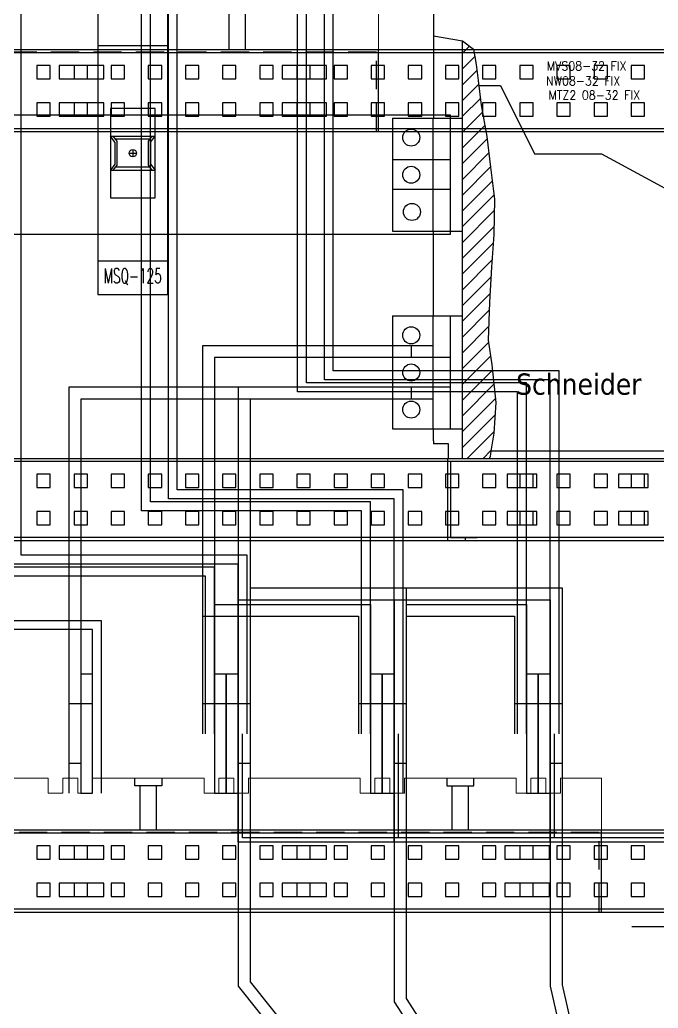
# Model space of a CAD drawing. Header units: millimetres. Extents: x 173893 to 258446, y -176540 to -123824.
# Drawn here: x 202440 to 202870, y -140221 to -139556 of the extents above; entities that cross this region are included whole.
import ezdxf
from ezdxf.enums import TextEntityAlignment as Align

# ---------------------------------------------------------------- set-up
doc = ezdxf.new("R2010")
doc.units = ezdxf.units.MM
doc.header["$LTSCALE"] = 3
doc.linetypes.add('HIDDEN', pattern=[9.525, 6.35, -3.175])
doc.layers.add('@.0.DM. NÉT CHÍNH', color=7, linetype='Continuous', lineweight=25)
for name, color, linetype in [('@.DM. NÉT CHÍNH', 7, 'Continuous'), ('@.VISIBLE', 7, 'Continuous'), ('EQUIPMENT', 4, 'Continuous'), ('Thiet bi', 7, 'Continuous')]:
    doc.layers.add(name, color=color, linetype=linetype)
doc.styles.add('Ann_w01', font='romans.shx', dxfattribs={"width": 0.6, "bigfont": 'chineset.shx'})
doc.styles.add('HW_Standard', font='complex.shx', dxfattribs={"width": 0.9})
doc.styles.get("Standard").update_dxf_attribs({"font": 'arial.ttf'})

# ---------------------------------------------------------------- blocks, each defined once
blk = doc.blocks.new('*U91')
at = {"color": 1, "lineweight": 5, "ltscale": 2}
for p, q in [((-200, 35), (-172.5, 35)), ((-200, 35), (-200, 0)), ((-162.5, 35), (-152.5, 35)), ((-142.5, 35), (-67.5, 35)), ((-57.5, 35), (-47.5, 35)), ((-37.5, 35), (37.5, 35)), ((57.5, 35), (47.5, 35)), ((67.5, 35), (142.5, 35)), ((152.5, 35), (162.5, 35)), ((172.5, 35), (200, 35)), ((200, 35), (200, 0)), ((200, 0), (-200, 0))]:
    blk.add_line(p, q, dxfattribs=at)
at = {"color": 252, "lineweight": 5, "ltscale": 2}
for p, q in [((-172.5, 35), (-172.5, 25)), ((-162.5, 35), (-162.5, 25)), ((-152.5, 35), (-152.5, 25)), ((-142.5, 35), (-142.5, 25)), ((-67.5, 35), (-67.5, 25)), ((-57.5, 35), (-57.5, 25)), ((-47.5, 35), (-47.5, 25)), ((-37.5, 35), (-37.5, 25)), ((37.5, 35), (37.5, 25)), ((47.5, 35), (57.5, 35)), ((47.5, 35), (47.5, 25)), ((57.5, 35), (57.5, 25)), ((67.5, 35), (67.5, 25)), ((142.5, 35), (142.5, 25)), ((152.5, 35), (162.5, 35)), ((152.5, 35), (152.5, 25)), ((162.5, 35), (162.5, 25)), ((172.5, 35), (172.5, 25)), ((-172.5, 25), (-162.5, 25)), ((-152.5, 25), (-142.5, 25)), ((-57.5, 25), (-67.5, 25)), ((-47.5, 25), (-37.5, 25)), ((47.5, 25), (37.5, 25)), ((57.5, 25), (67.5, 25)), ((152.5, 25), (142.5, 25)), ((162.5, 25), (172.5, 25)), ((-99.5, 0), (-110.5, 0)), ((99.5, 0), (110.5, 0))]:
    blk.add_line(p, q, dxfattribs=at)
at = {"color": 252}
for p, q in [((-114, 30), (-114, 35)), ((-96, 35), (-96, 30)), ((96, 35), (96, 30)), ((114, 30), (114, 35)), ((-96, 30), (-114, 30)), ((-110.5, 0), (-110.5, 30)), ((-99.5, 0), (-99.5, 30)), ((96, 30), (114, 30)), ((99.5, 0), (99.5, 30)), ((110.5, 0), (110.5, 30))]:
    blk.add_line(p, q, dxfattribs=at)
blk = doc.blocks.new('FGH6Y')
blk.add_lwpolyline([(202481.38, -140076.4), (202489.38, -140076.4), (202489.38, -139996.4), (202481.38, -139996.4)], close=True)
blk.add_lwpolyline([(202481.38, -140076.4), (202489.38, -140076.4), (202489.38, -139996.4), (202481.38, -139996.4)], close=True)
at = {"layer": '@.VISIBLE', "color": 4}
for points in [[(202571.38, -140076.4), (202579.38, -140076.4), (202579.38, -139996.4), (202571.38, -139996.4)], [(202571.38, -140076.4), (202579.38, -140076.4), (202579.38, -139996.4), (202571.38, -139996.4)], [(202579.38, -140076.4), (202587.38, -140076.4), (202587.38, -139996.4), (202579.38, -139996.4)], [(202579.38, -140076.4), (202587.38, -140076.4), (202587.38, -139996.4), (202579.38, -139996.4)]]:
    blk.add_lwpolyline(points, close=True, dxfattribs=at)
at = {"layer": '@.VISIBLE', "color": 2}
for points in [[(202676.38, -140076.4), (202684.38, -140076.4), (202684.38, -139996.4), (202676.38, -139996.4)], [(202676.38, -140076.4), (202684.38, -140076.4), (202684.38, -139996.4), (202676.38, -139996.4)], [(202684.38, -140076.4), (202692.38, -140076.4), (202692.38, -139996.4), (202684.38, -139996.4)], [(202684.38, -140076.4), (202692.38, -140076.4), (202692.38, -139996.4), (202684.38, -139996.4)]]:
    blk.add_lwpolyline(points, close=True, dxfattribs=at)
at = {"layer": '@.VISIBLE', "color": 1}
for points in [[(202781.38, -140076.4), (202789.38, -140076.4), (202789.38, -139996.4), (202781.38, -139996.4)], [(202781.38, -140076.4), (202789.38, -140076.4), (202789.38, -139996.4), (202781.38, -139996.4)], [(202789.38, -140076.4), (202797.38, -140076.4), (202797.38, -139996.4), (202789.38, -139996.4)], [(202789.38, -140076.4), (202797.38, -140076.4), (202797.38, -139996.4), (202789.38, -139996.4)]]:
    blk.add_lwpolyline(points, close=True, dxfattribs=at)

msp = doc.modelspace()

# ---------------------------------------------------------------- hatches: boundary and pattern name
at = {"layer": 'Thiet bi', "linetype": 'Continuous'}
h = msp.add_hatch(dxfattribs=at)
h.set_pattern_fill('_U', color=130, scale=7.5, angle=45, style=0, pattern_type=0)
h.set_pattern_definition([(45, (203600.47, -139851.4), (-5.3033, 5.3033), [])])
h.paths.add_polyline_path([(202738.33, -139570.4), (202745.84, -139576), (202747.47, -139586.29), (202748.88, -139597.04), (202750.98, -139613.63), (202754.72, -139634.67), (202757.3, -139655.24), (202759.87, -139676.74), (202759.6, -139690.4), (202738.33, -139690.4)])
h.paths.add_polyline_path([(202738.33, -139690.4), (202759.6, -139690.4), (202759.4, -139700.58), (202757.85, -139722.51), (202756.54, -139746.1), (202755.56, -139771.65), (202758.18, -139788.36), (202760.8, -139813.59), (202759.49, -139834.23), (202757.53, -139846.4), (202756.93, -139849.85), (202756.38, -139851.4), (202738.33, -139851.4)])

# ---------------------------------------------------------------- linework, layer by layer
for points in [[(202281.88, -139631.4), (202681.88, -139631.4), (202681.88, -139576.4), (202281.88, -139576.4)], [(202466.88, -139595.9), (202496.88, -139595.9), (202496.88, -139586.9), (202466.88, -139586.9)], [(202616.88, -139595.9), (202646.88, -139595.9), (202646.88, -139586.9), (202616.88, -139586.9)], [(202466.88, -139620.9), (202496.88, -139620.9), (202496.88, -139611.9), (202466.88, -139611.9)], [(202616.88, -139620.9), (202646.88, -139620.9), (202646.88, -139611.9), (202616.88, -139611.9)], [(202788.33, -139861.9), (202768.33, -139861.9), (202768.33, -139870.9), (202788.33, -139870.9)], [(202863.33, -139861.9), (202843.33, -139861.9), (202843.33, -139870.9), (202863.33, -139870.9)], [(202788.33, -139886.9), (202768.33, -139886.9), (202768.33, -139895.9), (202788.33, -139895.9)], [(202863.33, -139886.9), (202843.33, -139886.9), (202843.33, -139895.9), (202863.33, -139895.9)], [(202431.88, -140156.4), (202831.88, -140156.4), (202831.88, -140101.4), (202431.88, -140101.4)], [(202466.88, -140120.9), (202496.88, -140120.9), (202496.88, -140111.9), (202466.88, -140111.9)], [(202616.88, -140120.9), (202646.88, -140120.9), (202646.88, -140111.9), (202616.88, -140111.9)], [(202766.88, -140120.9), (202796.88, -140120.9), (202796.88, -140111.9), (202766.88, -140111.9)], [(202466.88, -140145.9), (202496.88, -140145.9), (202496.88, -140136.9), (202466.88, -140136.9)], [(202616.88, -140145.9), (202646.88, -140145.9), (202646.88, -140136.9), (202616.88, -140136.9)], [(202766.88, -140145.9), (202796.88, -140145.9), (202796.88, -140136.9), (202766.88, -140136.9)]]:
    msp.add_lwpolyline(points, close=True)
at = {"linetype": 'HIDDEN'}
for points in [[(202680.38, -139631.4), (202680.38, -139577.9), (202283.38, -139577.9), (202283.38, -139631.4)], [(202830.38, -140156.4), (202830.38, -140102.9), (202433.38, -140102.9), (202433.38, -140156.4)]]:
    msp.add_lwpolyline(points, dxfattribs=at)
at = {"layer": '@.0.DM. NÉT CHÍNH'}
msp.add_line((202740.33, -139906.4), (202740.33, -139904.4), dxfattribs=at)
msp.add_lwpolyline([(202968.33, -139851.4), (202728.33, -139851.4), (202728.33, -139906.4), (202968.33, -139906.4)], close=True, dxfattribs=at)
msp.add_lwpolyline([(202948.33, -139904.4), (202966.33, -139904.4), (202966.33, -139853.4), (202730.33, -139853.4), (202730.33, -139904.4), (202748.33, -139904.4)], dxfattribs=at)
at = {"layer": '@.DM. NÉT CHÍNH', "color": 1}
for p, q in [((203068.38, -139578.4), (202144.38, -139578.4)), ((203068.38, -139629.4), (202144.38, -139629.4)), ((203068.38, -139853.4), (202144.38, -139853.4)), ((203068.38, -139904.4), (202144.38, -139904.4)), ((203068.38, -140103.4), (202144.38, -140103.4)), ((203068.38, -140154.4), (202144.38, -140154.4))]:
    msp.add_line(p, q, dxfattribs=at)
at = {"layer": '@.DM. NÉT CHÍNH', "linetype": 'Continuous'}
for p, q in [((202703.83, -139775.4), (202703.83, -139783.4)), ((202703.83, -139775.4), (202703.83, -139783.4)), ((202703.83, -139803.4), (202703.83, -139811.4)), ((202703.83, -139803.4), (202703.83, -139811.4)), ((202481.38, -140016.4), (202473.38, -140016.4)), ((202481.38, -140016.4), (202473.38, -140016.4)), ((202489.38, -140016.4), (202481.38, -140016.4)), ((202571.38, -140016.4), (202563.38, -140016.4)), ((202579.38, -140016.4), (202571.38, -140016.4)), ((202587.38, -140016.4), (202579.38, -140016.4)), ((202595.38, -140016.4), (202587.38, -140016.4)), ((202676.38, -140016.4), (202668.38, -140016.4)), ((202676.38, -140016.4), (202668.38, -140016.4)), ((202684.38, -140016.4), (202676.38, -140016.4)), ((202692.38, -140016.4), (202684.38, -140016.4)), ((202700.38, -140016.4), (202692.38, -140016.4)), ((202781.38, -140016.4), (202773.38, -140016.4)), ((202789.38, -140016.4), (202781.38, -140016.4)), ((202797.38, -140016.4), (202789.38, -140016.4)), ((202805.38, -140016.4), (202797.38, -140016.4)), ((202481.38, -140056.4), (202473.38, -140056.4)), ((202595.38, -140056.4), (202587.38, -140056.4)), ((202595.38, -140056.4), (202587.38, -140056.4)), ((202700.38, -140056.4), (202692.38, -140056.4)), ((202805.38, -140056.4), (202797.38, -140056.4)), ((202882.38, -140166.4), (202852.38, -140166.4))]:
    msp.add_line(p, q, dxfattribs=at)
at = {"layer": '@.DM. NÉT CHÍNH', "color": 1, "linetype": 'Continuous'}
for p, q in [((202703.83, -139803.4), (202703.83, -139811.4)), ((202805.38, -140016.4), (202797.38, -140016.4))]:
    msp.add_line(p, q, dxfattribs=at)
at = {"layer": '@.DM. NÉT CHÍNH', "linetype": 'Continuous'}
for points in [[(202489.38, -140076.4), (202489.38, -139966.4), (202337.38, -139966.4), (202337.38, -139471.4)], [(202495.38, -140076.4), (202495.38, -139960.4), (202343.38, -139960.4), (202343.38, -139471.4)], [(202718.33, -139803.4), (202473.38, -139803.4), (202473.38, -140076.4)], [(202718.33, -139803.4), (202473.38, -139803.4), (202473.38, -140076.4)], [(202718.33, -139811.4), (202481.38, -139811.4), (202481.38, -140076.4)], [(202718.33, -139811.4), (202481.38, -139811.4), (202481.38, -140076.4)]]:
    msp.add_lwpolyline(points, dxfattribs=at)
at = {"layer": '@.DM. NÉT CHÍNH', "color": 1}
for points in [[(203068.38, -139576.4), (202144.38, -139576.4), (202144.38, -139631.4), (203068.38, -139631.4)], [(202460.88, -139586.9), (202451.88, -139586.9), (202451.88, -139595.9), (202460.88, -139595.9)], [(202485.88, -139586.9), (202476.88, -139586.9), (202476.88, -139595.9), (202485.88, -139595.9)], [(202510.88, -139586.9), (202501.88, -139586.9), (202501.88, -139595.9), (202510.88, -139595.9)], [(202535.88, -139586.9), (202526.88, -139586.9), (202526.88, -139595.9), (202535.88, -139595.9)], [(202560.88, -139586.9), (202551.88, -139586.9), (202551.88, -139595.9), (202560.88, -139595.9)], [(202585.88, -139586.9), (202576.88, -139586.9), (202576.88, -139595.9), (202585.88, -139595.9)], [(202610.88, -139586.9), (202601.88, -139586.9), (202601.88, -139595.9), (202610.88, -139595.9)], [(202635.88, -139586.9), (202626.88, -139586.9), (202626.88, -139595.9), (202635.88, -139595.9)], [(202660.88, -139586.9), (202651.88, -139586.9), (202651.88, -139595.9), (202660.88, -139595.9)], [(202685.88, -139586.9), (202676.88, -139586.9), (202676.88, -139595.9), (202685.88, -139595.9)], [(202710.88, -139586.9), (202701.88, -139586.9), (202701.88, -139595.9), (202710.88, -139595.9)], [(202735.88, -139586.9), (202726.88, -139586.9), (202726.88, -139595.9), (202735.88, -139595.9)], [(202760.88, -139586.9), (202751.88, -139586.9), (202751.88, -139595.9), (202760.88, -139595.9)], [(202785.88, -139586.9), (202776.88, -139586.9), (202776.88, -139595.9), (202785.88, -139595.9)], [(202810.88, -139586.9), (202801.88, -139586.9), (202801.88, -139595.9), (202810.88, -139595.9)], [(202835.88, -139586.9), (202826.88, -139586.9), (202826.88, -139595.9), (202835.88, -139595.9)], [(202860.88, -139586.9), (202851.88, -139586.9), (202851.88, -139595.9), (202860.88, -139595.9)], [(202460.88, -139611.9), (202451.88, -139611.9), (202451.88, -139620.9), (202460.88, -139620.9)], [(202485.88, -139611.9), (202476.88, -139611.9), (202476.88, -139620.9), (202485.88, -139620.9)], [(202510.88, -139611.9), (202501.88, -139611.9), (202501.88, -139620.9), (202510.88, -139620.9)], [(202535.88, -139611.9), (202526.88, -139611.9), (202526.88, -139620.9), (202535.88, -139620.9)], [(202560.88, -139611.9), (202551.88, -139611.9), (202551.88, -139620.9), (202560.88, -139620.9)], [(202585.88, -139611.9), (202576.88, -139611.9), (202576.88, -139620.9), (202585.88, -139620.9)], [(202610.88, -139611.9), (202601.88, -139611.9), (202601.88, -139620.9), (202610.88, -139620.9)], [(202635.88, -139611.9), (202626.88, -139611.9), (202626.88, -139620.9), (202635.88, -139620.9)], [(202660.88, -139611.9), (202651.88, -139611.9), (202651.88, -139620.9), (202660.88, -139620.9)], [(202685.88, -139611.9), (202676.88, -139611.9), (202676.88, -139620.9), (202685.88, -139620.9)], [(202710.88, -139611.9), (202701.88, -139611.9), (202701.88, -139620.9), (202710.88, -139620.9)], [(202735.88, -139611.9), (202726.88, -139611.9), (202726.88, -139620.9), (202735.88, -139620.9)], [(202760.88, -139611.9), (202751.88, -139611.9), (202751.88, -139620.9), (202760.88, -139620.9)], [(202785.88, -139611.9), (202776.88, -139611.9), (202776.88, -139620.9), (202785.88, -139620.9)], [(202810.88, -139611.9), (202801.88, -139611.9), (202801.88, -139620.9), (202810.88, -139620.9)], [(202835.88, -139611.9), (202826.88, -139611.9), (202826.88, -139620.9), (202835.88, -139620.9)], [(202860.88, -139611.9), (202851.88, -139611.9), (202851.88, -139620.9), (202860.88, -139620.9)], [(203068.38, -139851.4), (202144.38, -139851.4), (202144.38, -139906.4), (203068.38, -139906.4)], [(202460.88, -139861.9), (202451.88, -139861.9), (202451.88, -139870.9), (202460.88, -139870.9)], [(202485.88, -139861.9), (202476.88, -139861.9), (202476.88, -139870.9), (202485.88, -139870.9)], [(202510.88, -139861.9), (202501.88, -139861.9), (202501.88, -139870.9), (202510.88, -139870.9)], [(202535.88, -139861.9), (202526.88, -139861.9), (202526.88, -139870.9), (202535.88, -139870.9)], [(202560.88, -139861.9), (202551.88, -139861.9), (202551.88, -139870.9), (202560.88, -139870.9)], [(202585.88, -139861.9), (202576.88, -139861.9), (202576.88, -139870.9), (202585.88, -139870.9)], [(202610.88, -139861.9), (202601.88, -139861.9), (202601.88, -139870.9), (202610.88, -139870.9)], [(202635.88, -139861.9), (202626.88, -139861.9), (202626.88, -139870.9), (202635.88, -139870.9)], [(202660.88, -139861.9), (202651.88, -139861.9), (202651.88, -139870.9), (202660.88, -139870.9)], [(202685.88, -139861.9), (202676.88, -139861.9), (202676.88, -139870.9), (202685.88, -139870.9)], [(202710.88, -139861.9), (202701.88, -139861.9), (202701.88, -139870.9), (202710.88, -139870.9)], [(202735.88, -139861.9), (202726.88, -139861.9), (202726.88, -139870.9), (202735.88, -139870.9)], [(202760.88, -139861.9), (202751.88, -139861.9), (202751.88, -139870.9), (202760.88, -139870.9)], [(202785.88, -139861.9), (202776.88, -139861.9), (202776.88, -139870.9), (202785.88, -139870.9)], [(202810.88, -139861.9), (202801.88, -139861.9), (202801.88, -139870.9), (202810.88, -139870.9)], [(202835.88, -139861.9), (202826.88, -139861.9), (202826.88, -139870.9), (202835.88, -139870.9)], [(202860.88, -139861.9), (202851.88, -139861.9), (202851.88, -139870.9), (202860.88, -139870.9)], [(202460.88, -139886.9), (202451.88, -139886.9), (202451.88, -139895.9), (202460.88, -139895.9)], [(202485.88, -139886.9), (202476.88, -139886.9), (202476.88, -139895.9), (202485.88, -139895.9)], [(202510.88, -139886.9), (202501.88, -139886.9), (202501.88, -139895.9), (202510.88, -139895.9)], [(202535.88, -139886.9), (202526.88, -139886.9), (202526.88, -139895.9), (202535.88, -139895.9)], [(202560.88, -139886.9), (202551.88, -139886.9), (202551.88, -139895.9), (202560.88, -139895.9)], [(202585.88, -139886.9), (202576.88, -139886.9), (202576.88, -139895.9), (202585.88, -139895.9)], [(202610.88, -139886.9), (202601.88, -139886.9), (202601.88, -139895.9), (202610.88, -139895.9)], [(202635.88, -139886.9), (202626.88, -139886.9), (202626.88, -139895.9), (202635.88, -139895.9)], [(202660.88, -139886.9), (202651.88, -139886.9), (202651.88, -139895.9), (202660.88, -139895.9)], [(202685.88, -139886.9), (202676.88, -139886.9), (202676.88, -139895.9), (202685.88, -139895.9)], [(202710.88, -139886.9), (202701.88, -139886.9), (202701.88, -139895.9), (202710.88, -139895.9)], [(202735.88, -139886.9), (202726.88, -139886.9), (202726.88, -139895.9), (202735.88, -139895.9)], [(202760.88, -139886.9), (202751.88, -139886.9), (202751.88, -139895.9), (202760.88, -139895.9)], [(202785.88, -139886.9), (202776.88, -139886.9), (202776.88, -139895.9), (202785.88, -139895.9)], [(202810.88, -139886.9), (202801.88, -139886.9), (202801.88, -139895.9), (202810.88, -139895.9)], [(202835.88, -139886.9), (202826.88, -139886.9), (202826.88, -139895.9), (202835.88, -139895.9)], [(202860.88, -139886.9), (202851.88, -139886.9), (202851.88, -139895.9), (202860.88, -139895.9)], [(203068.38, -140101.4), (202144.38, -140101.4), (202144.38, -140156.4), (203068.38, -140156.4)], [(202460.88, -140111.9), (202451.88, -140111.9), (202451.88, -140120.9), (202460.88, -140120.9)], [(202485.88, -140111.9), (202476.88, -140111.9), (202476.88, -140120.9), (202485.88, -140120.9)], [(202510.88, -140111.9), (202501.88, -140111.9), (202501.88, -140120.9), (202510.88, -140120.9)], [(202535.88, -140111.9), (202526.88, -140111.9), (202526.88, -140120.9), (202535.88, -140120.9)], [(202560.88, -140111.9), (202551.88, -140111.9), (202551.88, -140120.9), (202560.88, -140120.9)], [(202585.88, -140111.9), (202576.88, -140111.9), (202576.88, -140120.9), (202585.88, -140120.9)], [(202610.88, -140111.9), (202601.88, -140111.9), (202601.88, -140120.9), (202610.88, -140120.9)], [(202635.88, -140111.9), (202626.88, -140111.9), (202626.88, -140120.9), (202635.88, -140120.9)], [(202660.88, -140111.9), (202651.88, -140111.9), (202651.88, -140120.9), (202660.88, -140120.9)], [(202685.88, -140111.9), (202676.88, -140111.9), (202676.88, -140120.9), (202685.88, -140120.9)], [(202710.88, -140111.9), (202701.88, -140111.9), (202701.88, -140120.9), (202710.88, -140120.9)], [(202760.88, -140111.9), (202751.88, -140111.9), (202751.88, -140120.9), (202760.88, -140120.9)], [(202785.88, -140111.9), (202776.88, -140111.9), (202776.88, -140120.9), (202785.88, -140120.9)], [(202810.88, -140111.9), (202801.88, -140111.9), (202801.88, -140120.9), (202810.88, -140120.9)], [(202835.88, -140111.9), (202826.88, -140111.9), (202826.88, -140120.9), (202835.88, -140120.9)], [(202860.88, -140111.9), (202851.88, -140111.9), (202851.88, -140120.9), (202860.88, -140120.9)], [(202460.88, -140136.9), (202451.88, -140136.9), (202451.88, -140145.9), (202460.88, -140145.9)], [(202485.88, -140136.9), (202476.88, -140136.9), (202476.88, -140145.9), (202485.88, -140145.9)], [(202510.88, -140136.9), (202501.88, -140136.9), (202501.88, -140145.9), (202510.88, -140145.9)], [(202535.88, -140136.9), (202526.88, -140136.9), (202526.88, -140145.9), (202535.88, -140145.9)], [(202560.88, -140136.9), (202551.88, -140136.9), (202551.88, -140145.9), (202560.88, -140145.9)], [(202585.88, -140136.9), (202576.88, -140136.9), (202576.88, -140145.9), (202585.88, -140145.9)], [(202610.88, -140136.9), (202601.88, -140136.9), (202601.88, -140145.9), (202610.88, -140145.9)], [(202635.88, -140136.9), (202626.88, -140136.9), (202626.88, -140145.9), (202635.88, -140145.9)], [(202660.88, -140136.9), (202651.88, -140136.9), (202651.88, -140145.9), (202660.88, -140145.9)], [(202685.88, -140136.9), (202676.88, -140136.9), (202676.88, -140145.9), (202685.88, -140145.9)], [(202710.88, -140136.9), (202701.88, -140136.9), (202701.88, -140145.9), (202710.88, -140145.9)], [(202735.88, -140136.9), (202726.88, -140136.9), (202726.88, -140145.9), (202735.88, -140145.9)], [(202760.88, -140136.9), (202751.88, -140136.9), (202751.88, -140145.9), (202760.88, -140145.9)], [(202785.88, -140136.9), (202776.88, -140136.9), (202776.88, -140145.9), (202785.88, -140145.9)], [(202810.88, -140136.9), (202801.88, -140136.9), (202801.88, -140145.9), (202810.88, -140145.9)], [(202835.88, -140136.9), (202826.88, -140136.9), (202826.88, -140145.9), (202835.88, -140145.9)], [(202860.88, -140136.9), (202851.88, -140136.9), (202851.88, -140145.9), (202860.88, -140145.9)]]:
    msp.add_lwpolyline(points, close=True, dxfattribs=at)
at = {"layer": '@.DM. NÉT CHÍNH', "color": 1, "linetype": 'Continuous'}
for points in [[(202718.33, -139803.4), (202587.38, -139803.4), (202587.38, -139946.4), (202797.38, -139946.4), (202797.38, -140036.4)], [(202718.33, -139811.4), (202595.38, -139811.4), (202595.38, -139938.4), (202805.38, -139938.4), (202805.38, -140036.4)], [(202700.38, -139938.4), (202805.38, -139938.4), (202805.38, -140036.4)], [(202700.38, -139946.4), (202797.38, -139946.4), (202797.38, -140036.4)], [(202700.38, -139949.4), (202781.38, -139949.4), (202781.38, -140036.4)], [(202700.38, -139957.4), (202773.38, -139957.4), (202773.38, -140036.4)]]:
    msp.add_lwpolyline(points, dxfattribs=at)
at = {"layer": '@.VISIBLE', "color": 4}
msp.add_line((202590.38, -140056.4, 80.55), (202587.38, -140056.4), dxfattribs=at)
at = {"layer": '@.VISIBLE', "color": 2}
msp.add_line((202698.38, -140056.4), (202692.38, -140056.4), dxfattribs=at)
at = {"layer": '@.VISIBLE', "color": 4}
for points in [[(202565.38, -140036.4), (202565.38, -139930.4), (202417.38, -139930.4), (202417.38, -139471.4)], [(202571.38, -140036.4), (202571.38, -139924.4), (202423.38, -139924.4), (202423.38, -139471.4)], [(202587.38, -140036.4), (202587.38, -139922.4), (202435.38, -139922.4), (202435.38, -139471.4)], [(202593.38, -140036.4), (202593.38, -139916.4), (202441.38, -139916.4), (202441.38, -139471.4)], [(202718.33, -139775.4), (202563.38, -139775.4), (202563.38, -140036.4)], [(202718.33, -139783.4), (202571.38, -139783.4), (202571.38, -140036.4)], [(202718.33, -139803.4), (202587.38, -139803.4), (202587.38, -140036.4)], [(202718.33, -139811.4), (202595.38, -139811.4), (202595.38, -140036.4)], [(202587.38, -140036.4), (202587.38, -140206.2), (202655.38, -140291.43), (202655.38, -140601.4)], [(202587.38, -140036.4), (202587.38, -140206.2), (202655.38, -140291.43), (202655.38, -140601.4)], [(202595.38, -140036.4), (202595.38, -140203.4), (202663.38, -140288.63), (202663.38, -140601.4)], [(202595.38, -140036.4), (202595.38, -140203.4), (202663.38, -140288.63), (202663.38, -140601.4)]]:
    msp.add_lwpolyline(points, dxfattribs=at)
at = {"layer": '@.VISIBLE', "color": 2}
for points in [[(202670.38, -140036.4), (202670.38, -139886.4), (202522.38, -139886.4), (202522.38, -139471.4)], [(202676.38, -140036.4), (202676.38, -139880.4), (202528.38, -139880.4), (202528.38, -139471.4)], [(202692.38, -140036.4), (202692.38, -139878.4), (202540.38, -139878.4), (202540.38, -139471.4)], [(202692.38, -140076.4), (202692.38, -139878.4), (202540.38, -139878.4), (202540.38, -139471.4)], [(202698.38, -140036.4), (202698.38, -139872.4), (202546.38, -139872.4), (202546.38, -139471.4)], [(202698.38, -140076.4), (202698.38, -139872.4), (202546.38, -139872.4), (202546.38, -139471.4)], [(202718.33, -139775.4), (202563.38, -139775.4), (202563.38, -139957.4), (202668.38, -139957.4), (202668.38, -140036.4)], [(202718.33, -139775.4), (202563.38, -139775.4), (202563.38, -139957.4), (202668.38, -139957.4), (202668.38, -140036.4)], [(202718.33, -139783.4), (202571.38, -139783.4), (202571.38, -139949.4), (202676.38, -139949.4), (202676.38, -140036.4)], [(202718.33, -139783.4), (202571.38, -139783.4), (202571.38, -139949.4), (202676.38, -139949.4), (202676.38, -140036.4)], [(202718.33, -139803.4), (202587.38, -139803.4), (202587.38, -139946.4), (202692.38, -139946.4), (202692.38, -140036.4)], [(202718.33, -139811.4), (202595.38, -139811.4), (202595.38, -139938.4), (202700.38, -139938.4), (202700.38, -140036.4)], [(202692.38, -140036.4), (202692.38, -140216.8), (202735.38, -140283.42), (202735.38, -140601.4)], [(202700.38, -140036.4), (202700.38, -140214.45), (202743.38, -140281.06), (202743.38, -140601.4)]]:
    msp.add_lwpolyline(points, dxfattribs=at)
at = {"layer": '@.VISIBLE', "color": 1}
for points in [[(202775.38, -140036.4), (202775.38, -139806.4), (202627.38, -139806.4), (202627.38, -139471.4)], [(202781.38, -140036.4), (202781.38, -139800.4), (202633.38, -139800.4), (202633.38, -139471.4)], [(202797.38, -140036.4), (202797.38, -139798.4), (202645.38, -139798.4), (202645.38, -139471.4)], [(202803.38, -140036.4), (202803.38, -139792.4), (202651.38, -139792.4), (202651.38, -139471.4)], [(202797.38, -140036.4), (202797.38, -140206.3), (202815.38, -140285.4), (202815.38, -140601.4)], [(202805.38, -140036.4), (202805.38, -140205.4), (202823.38, -140284.5), (202823.38, -140601.4)]]:
    msp.add_lwpolyline(points, dxfattribs=at)
msp.add_lwpolyline([(202171.38, -139700.4), (202730.33, -139700.4), (202730.33, -139620.4), (202171.38, -139620.4)], close=True, dxfattribs=at)
at = {"layer": '@.VISIBLE', "color": 4, "elevation": 80.55}
for points in [[(202692.38, -140109.4), (202587.38, -140109.4), (202587.38, -140036.4)], [(202957.38, -140208.9), (202957.38, -140109.4), (202587.38, -140109.4), (202587.38, -140036.4)], [(202692.38, -140106.4), (202590.38, -140106.4), (202590.38, -140036.4)], [(202960.38, -140208.9), (202960.38, -140106.4), (202590.38, -140106.4), (202590.38, -140036.4)]]:
    msp.add_lwpolyline(points, dxfattribs=at)
at = {"layer": '@.VISIBLE', "color": 2, "elevation": 80.55}
for points in [[(202797.38, -140109.4), (202692.38, -140109.4), (202692.38, -140036.4)], [(202797.38, -140106.4), (202695.38, -140106.4), (202695.38, -140036.4)]]:
    msp.add_lwpolyline(points, dxfattribs=at)
at = {"layer": '@.VISIBLE', "color": 1, "elevation": 80.55}
for points in [[(202957.38, -140208.9), (202957.38, -140109.4), (202797.38, -140109.4), (202797.38, -140036.4)], [(202960.38, -140208.9), (202960.38, -140106.4), (202800.38, -140106.4), (202800.38, -140036.4)]]:
    msp.add_lwpolyline(points, dxfattribs=at)
at = {"layer": '@.VISIBLE', "color": 2}
msp.add_lwpolyline([(202735.88, -140111.9), (202726.88, -140111.9), (202726.88, -140120.9), (202735.88, -140120.9)], close=True, dxfattribs=at)
at = {"layer": 'EQUIPMENT', "color": 6}
for p, q in [((202492.91, -139573.37), (202539.91, -139573.37)), ((202492.91, -139718.37), (202539.91, -139718.37))]:
    msp.add_line(p, q, dxfattribs=at)
at = {"layer": 'EQUIPMENT'}
for p, q in [((202501.41, -139634.37), (202531.41, -139634.37)), ((202504.41, -139638.37), (202501.41, -139634.37)), ((202528.03, -139636.37), (202504.78, -139636.37)), ((202528.41, -139638.37), (202531.41, -139634.37)), ((202516.41, -139643.37), (202516.41, -139648.37)), ((202513.91, -139645.87), (202518.91, -139645.87)), ((202504.41, -139653.37), (202501.41, -139657.37)), ((202501.41, -139657.37), (202531.41, -139657.37)), ((202528.03, -139655.37), (202504.78, -139655.37)), ((202528.41, -139653.37), (202531.41, -139657.37))]:
    msp.add_line(p, q, dxfattribs=at)
for points in [[(202492.91, -139550.87), (202492.91, -139740.87), (202539.91, -139740.87), (202539.91, -139550.87)], [(202501.41, -139615.87), (202501.41, -139675.87), (202531.41, -139675.87), (202531.41, -139615.87)]]:
    msp.add_lwpolyline(points, close=True, dxfattribs=at)
for points in [[(202503.28, -139657.37), (202505.91, -139653.87), (202505.91, -139637.87), (202503.28, -139634.37)], [(202529.53, -139657.37), (202526.91, -139653.87), (202526.91, -139637.87), (202529.53, -139634.37)], [(202504.41, -139638.37), (202504.41, -139653.37)], [(202528.41, -139638.37), (202528.41, -139653.37)]]:
    msp.add_lwpolyline(points, dxfattribs=at)
msp.add_circle((202516.41, -139645.87), 2.5, dxfattribs=at)
at = {"layer": 'Thiet bi', "color": 253}
for p, q in [((202718.83, -139540.4), (202718.83, -139622.4)), ((202718.83, -139755.4), (202718.83, -139698.4)), ((202718.83, -139839.4), (202718.83, -139831.4)), ((202718.83, -139839.4), (202718.83, -139841.4)), ((202728.83, -139841.4), (202718.83, -139841.4)), ((202728.83, -139851.4), (202728.83, -139841.4)), ((202951.83, -139846.4), (202757.53, -139846.4)), ((202951.83, -139851.4), (202728.83, -139851.4))]:
    msp.add_line(p, q, dxfattribs=at)
at = {"layer": 'Thiet bi', "color": 254}
for p, q in [((202718.83, -139566.96), (202738.33, -139570.4)), ((202738.33, -139851.4), (202738.33, -139570.4)), ((202749.3, -139600.4), (202763.83, -139600.4)), ((202763.83, -139600.4), (202786.83, -139646.4)), ((202786.83, -139646.4), (202831.83, -139646.4)), ((202831.83, -139646.4), (202951.83, -139711.4))]:
    msp.add_line(p, q, dxfattribs=at)
at = {"layer": 'Thiet bi', "color": 1}
for p, q in [((202691.33, -139622.4), (202691.33, -139698.4)), ((202691.33, -139622.4), (202738.33, -139622.4)), ((202718.33, -139622.4), (202718.33, -139698.4)), ((202730.33, -139698.4), (202730.33, -139622.4)), ((202730.33, -139650.4), (202691.33, -139650.4)), ((202691.33, -139650.4), (202691.33, -139670.4)), ((202730.33, -139670.4), (202691.33, -139670.4)), ((202691.33, -139698.4), (202738.33, -139698.4)), ((202691.33, -139755.4), (202691.33, -139831.4)), ((202691.33, -139755.4), (202738.33, -139755.4)), ((202718.33, -139755.4), (202718.33, -139831.4)), ((202730.33, -139831.4), (202730.33, -139755.4)), ((202730.33, -139783.4), (202691.33, -139783.4)), ((202691.33, -139783.4), (202691.33, -139803.4)), ((202730.33, -139803.4), (202691.33, -139803.4)), ((202691.33, -139831.4), (202738.33, -139831.4))]:
    msp.add_line(p, q, dxfattribs=at)
at = {"layer": 'Thiet bi', "color": 80}
msp.add_line((202775.33, -139866.4), (202775.33, -139836.4), dxfattribs=at)
at = {"layer": 'Thiet bi', "color": 254}
msp.add_lwpolyline([(202738.33, -139570.4), (202745.84, -139576), (202747.47, -139586.29), (202748.88, -139597.04), (202750.98, -139613.63), (202754.72, -139634.67), (202757.3, -139655.24), (202759.87, -139676.74), (202759.4, -139700.58), (202757.85, -139722.51), (202756.54, -139746.1), (202755.56, -139771.65), (202758.18, -139788.36), (202760.8, -139813.59), (202759.49, -139834.23), (202757.53, -139846.4), (202756.93, -139849.85), (202756.38, -139851.4)], dxfattribs=at)
at = {"layer": 'Thiet bi', "color": 1}
for centre in [(202703.83, -139635.4), (202703.83, -139660.4), (202704.33, -139685.4), (202703.83, -139768.4), (202703.83, -139793.4), (202703.83, -139818.4)]:
    msp.add_circle(centre, 5.75, dxfattribs=at)

# ---------------------------------------------------------------- block references
for p in [(202481.88, -139576.4), (202631.88, -140101.4)]:
    msp.add_blockref('*U91', p)
at = {"layer": '@.DM. NÉT CHÍNH', "linetype": 'Continuous'}
msp.add_blockref('FGH6Y', (0, 0), dxfattribs=at)

# ---------------------------------------------------------------- texts
at = {"layer": '@.VISIBLE', "color": 151, "insert": (202516.41, -139728.87), "char_height": 10, "attachment_point": 5, "style": 'Ann_w01'}
msp.add_mtext('\\A1;MSQ-125', dxfattribs=at)
at = {"layer": 'Thiet bi', "color": 251, "true_color": 0x636466, "style": 'HW_Standard', "width": 0.9}
for s, p in [('MVS08-32 FIX', (202821.9, -139587.17)), ('NW08-32 FIX', (202819.57, -139597.26)), ('MTZ2 08-32 FIX', (202827.08, -139606.79))]:
    msp.add_text(s, height=6.048, dxfattribs=at).set_placement(p, align=Align.MIDDLE_CENTER)
at = {"layer": 'Thiet bi', "color": 4, "insert": (202774.45, -139794.08), "char_height": 14.2884, "attachment_point": 1}
msp.add_mtext_dynamic_manual_height_columns('{\\fTahoma|b0|i0|c0|p34;\\C114;\\c4758291;Schneider}', width=14.2884, gutter_width=0.227, heights=[0], dxfattribs=at)

doc.saveas('drawing.dxf')
